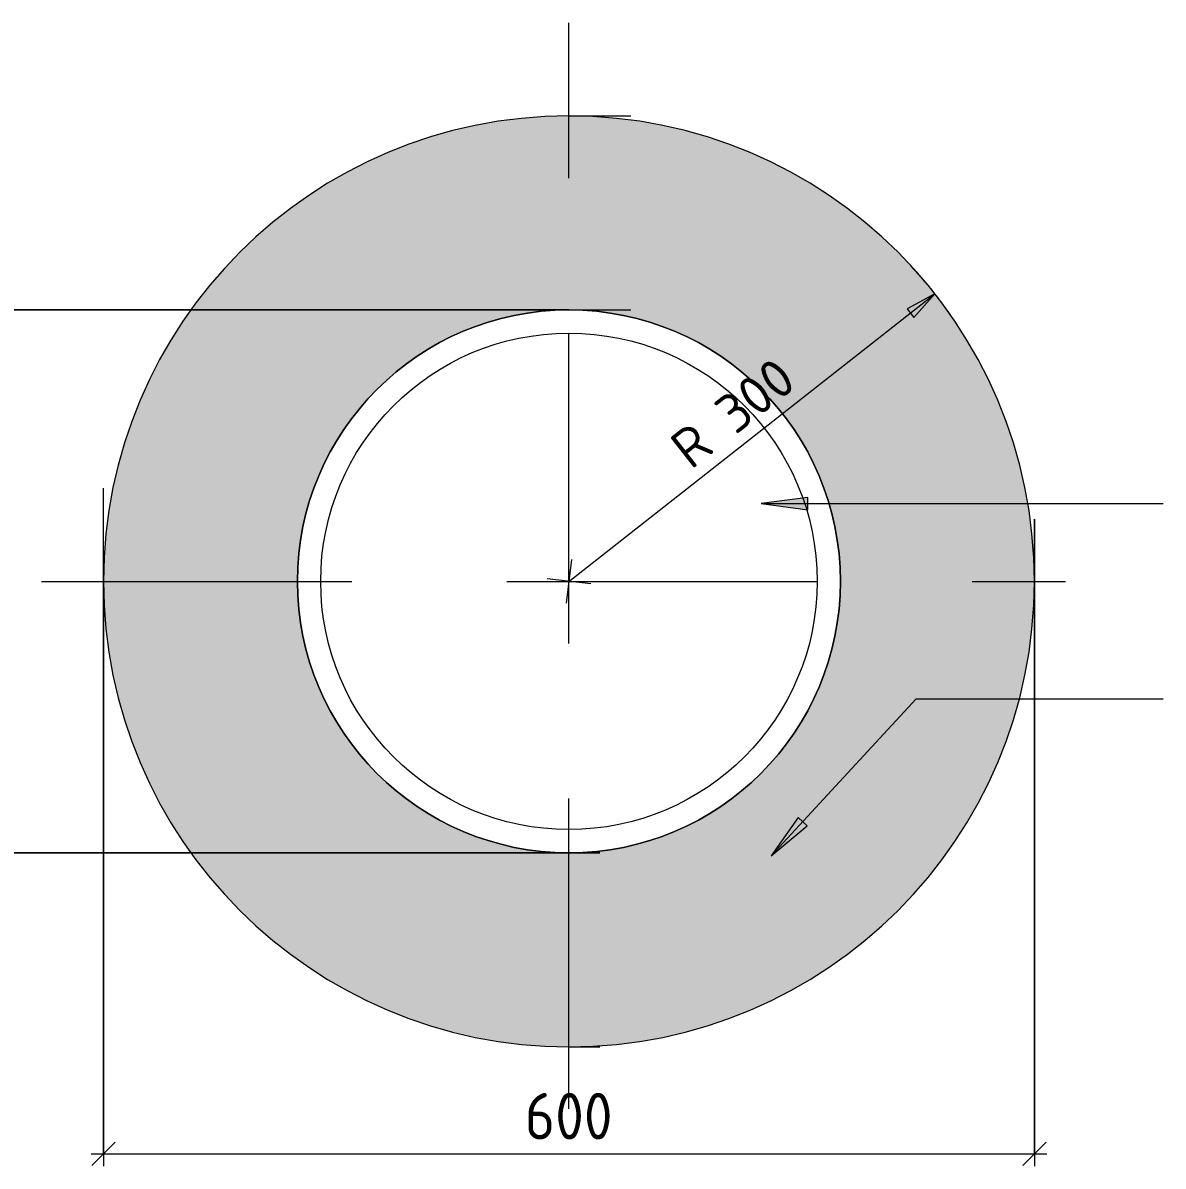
# Model space of a CAD drawing. Header units: millimetres. Extents: x 81469 to 281789, y -8553 to 29000.
# Drawn here: x 280098 to 280833, y 2331 to 3068 of the extents above; entities that cross this region are included whole.
import ezdxf

# ---------------------------------------------------------------- set-up
doc = ezdxf.new("R2010")
doc.units = ezdxf.units.MM
doc.linetypes.add('ADSK_Штрих_ш2 п1', pattern=[300, 200, -100])
for name, color, linetype, lineweight in [('A-ANNO-DIMS', 7, 'Continuous', 9), ('A-ANNO-DIMS-10', 7, 'Continuous', 9), ('A-DETL', 7, 'Continuous', 9), ('A-DETL-1', 7, 'ADSK_Штрих_ш2 п1', 9), ('G-ANNO-TEXT', 7, 'Continuous', 9)]:
    doc.layers.add(name, color=color, linetype=linetype, lineweight=lineweight)
doc.layers.add('A-DETL-GENF-7', color=7, linetype='Continuous', lineweight=9, true_color=0xf2dc97)
doc.styles.add('ISOCPEUR_5', font='isocpeur.ttf', dxfattribs={"width": 0.9, "height": 30})
doc.styles.add('ISOCPEUR_6', font='isocpeur.ttf', dxfattribs={"height": 25})
doc.dimstyles.new('ISO-2_5_1_0K_БОЛЬШОЙ', dxfattribs={"dimscale": 304.8, "dimtxt": 24.899529, "dimasz": 0.065617, "dimexe": 0.07874, "dimexo": 0, "dimgap": 0, "dimtad": 1, "dimjust": 3, "dimdec": 0, "dimzin": 0, "dimdsep": 46, "dimtxsty": 'ISOCPEUR_6', "dimsah": 1, "dimcen": 0.09, "dimazin": 0, "dimtfac": 1, "dimtdec": 4, "dimtix": 1, "dimtmove": 0, "dimatfit": 2, "dimfxl": 1, "dimtvp": 1, "dimtolj": 1, "dimtzin": 0, "dimarcsym": 2})
doc.dimstyles.new('ISO-3_0', dxfattribs={"dimscale": 304.8, "dimtxt": 29.879435, "dimasz": 0.049213, "dimexe": 0.026247, "dimexo": 0, "dimgap": 0, "dimtad": 1, "dimdec": 0, "dimrnd": 10, "dimzin": 0, "dimdsep": 46, "dimtxsty": 'ISOCPEUR_5', "dimblk1": 'OBLIQUE', "dimblk2": 'OBLIQUE', "dimsah": 1, "dimcen": 0.09, "dimdle": 0.026247, "dimazin": 0, "dimtfac": 1, "dimtdec": 4, "dimtix": 1, "dimtmove": 0, "dimatfit": 3, "dimfxl": 1, "dimtvp": 1, "dimtolj": 1, "dimtzin": 0, "dimarcsym": 2})

# ---------------------------------------------------------------- blocks, each defined once
blk = doc.blocks.new('DIMBLOCK73-Выкрас на потолке около светильника ЛК')
at = {"layer": 'A-ANNO-DIMS-10', "lineweight": 20}
for p, q in [((280056.8, 2882.81), (280049.3, 2890.31)), ((280056.8, 2882.81), (280064.3, 2875.31)), ((280056.8, 2532.81), (280049.3, 2540.31)), ((280056.8, 2532.81), (280064.3, 2525.31))]:
    blk.add_line(p, q, dxfattribs=at)
at = {"layer": 'A-ANNO-DIMS-10'}
for p, q in [((280056.8, 2524.81), (280056.8, 2890.81)), ((280450.02, 2882.81), (280048.8, 2882.81)), ((280056.8, 2882.81), (280450.02, 2882.81)), ((280470.02, 2532.81), (280048.8, 2532.81)), ((280056.8, 2532.81), (280470.02, 2532.81))]:
    blk.add_line(p, q, dxfattribs=at)
at = {"layer": 'A-ANNO-DIMS-10', "color": 0, "insert": (280017.61, 2679.37), "char_height": 30, "width": 68.263, "attachment_point": 1, "rotation": 90, "line_spacing_factor": 1.149209, "style": 'ISOCPEUR_5'}
blk.add_mtext('350', dxfattribs=at)
blk = doc.blocks.new('_Oblique')
at = {"color": 0, "linetype": 'ByBlock', "lineweight": -2}
blk.add_line((-0.5, -0.5), (0.5, 0.5), dxfattribs=at)
blk = doc.blocks.new('DIMBLOCK74-Выкрас на потолке около светильника ЛК')
at = {"layer": 'A-ANNO-DIMS-10'}
for p, q in [((280750.02, 2747.81), (280750.02, 2330.89)), ((280750.02, 2338.89), (280750.02, 2747.81)), ((280150.02, 2707.81), (280150.02, 2330.89)), ((280150.02, 2338.89), (280150.02, 2707.81)), ((280142.02, 2338.89), (280758.02, 2338.89))]:
    blk.add_line(p, q, dxfattribs=at)
at = {"layer": 'A-ANNO-DIMS-10', "lineweight": 20}
for p, q in [((280150.02, 2338.89), (280157.52, 2346.39)), ((280750.02, 2338.89), (280757.52, 2346.39)), ((280150.02, 2338.89), (280142.52, 2331.39)), ((280750.02, 2338.89), (280742.52, 2331.39))]:
    blk.add_line(p, q, dxfattribs=at)
at = {"layer": 'A-ANNO-DIMS-10', "color": 0, "insert": (280421.58, 2378.08), "char_height": 30, "width": 68.263, "attachment_point": 1, "line_spacing_factor": 1.149209, "style": 'ISOCPEUR_5'}
blk.add_mtext('600', dxfattribs=at)
blk = doc.blocks.new('DIMBLOCK75-Выкрас на потолке около светильника ЛК')
at = {"layer": 'A-ANNO-DIMS-10'}
blk.add_hatch(color=256, dxfattribs=at).paths.add_polyline_path([(280685.96, 2893.11), (280668.05, 2883.53), (280672.41, 2877.98)])
for p, q in [((280450.02, 2707.81), (280685.96, 2893.11)), ((280685.96, 2893.11), (280668.05, 2883.53)), ((280672.41, 2877.98), (280685.96, 2893.11)), ((280668.05, 2883.53), (280672.41, 2877.98)), ((280451.71, 2721.85), (280448.33, 2693.77)), ((280464.06, 2706.12), (280435.98, 2709.5))]:
    blk.add_line(p, q, dxfattribs=at)
blk.add_arc((280450.02, 2707.81), 300, 33.56187, 42.7292, dxfattribs=at)
at = {"layer": 'A-ANNO-DIMS-10', "color": 0, "insert": (280513.17, 2798.93), "char_height": 25, "width": 105.7272, "attachment_point": 1, "rotation": 38.14553, "line_spacing_factor": 1.149209, "style": 'ISOCPEUR_6'}
blk.add_mtext('R 300', dxfattribs=at)

msp = doc.modelspace()

# ---------------------------------------------------------------- hatches: boundary and pattern name
at = {"layer": 'A-DETL-GENF-7'}
h = msp.add_hatch(color=256, dxfattribs=at)
h.paths.add_polyline_path([(280450.02, 2407.81), (280469.61, 2408.46), (280489.21, 2410.39), (280508.55, 2413.57), (280527.64, 2418.03), (280546.48, 2423.75), (280564.83, 2430.64), (280582.68, 2438.74), (280600.04, 2448.02), (280616.69, 2458.37), (280632.62, 2469.79), (280647.84, 2482.28), (280662.15, 2495.68), (280675.55, 2509.99), (280688.04, 2525.21), (280699.46, 2541.14), (280709.81, 2557.79), (280719.09, 2575.15), (280727.19, 2593), (280734.08, 2611.35), (280739.8, 2630.19), (280744.26, 2649.28), (280747.44, 2668.54), (280749.36, 2688.05), (280750.02, 2707.81), (280749.36, 2727.57), (280747.44, 2747.08), (280744.26, 2766.34), (280739.8, 2785.42), (280734.08, 2804.26), (280727.19, 2822.61), (280719.09, 2840.47), (280709.81, 2857.83), (280699.46, 2874.48), (280688.04, 2890.41), (280675.55, 2905.63), (280662.15, 2919.94), (280647.84, 2933.34), (280632.62, 2945.83), (280616.69, 2957.25), (280600.04, 2967.59), (280582.68, 2976.88), (280564.83, 2984.97), (280546.48, 2991.87), (280527.64, 2997.59), (280508.55, 3002.04), (280489.21, 3005.23), (280469.61, 3007.16), (280450.02, 3007.81), (280430.43, 3007.16), (280410.84, 3005.23), (280391.5, 3002.04), (280372.41, 2997.59), (280353.57, 2991.87), (280335.22, 2984.97), (280317.36, 2976.88), (280300, 2967.59), (280283.35, 2957.25), (280267.42, 2945.83), (280252.2, 2933.34), (280237.89, 2919.94), (280224.5, 2905.63), (280212.01, 2890.41), (280200.58, 2874.48), (280190.24, 2857.83), (280180.96, 2840.47), (280172.86, 2822.61), (280165.96, 2804.26), (280160.25, 2785.42), (280155.79, 2766.34), (280152.61, 2747.08), (280150.69, 2727.57), (280150.02, 2707.81), (280150.69, 2688.05), (280152.61, 2668.54), (280155.79, 2649.28), (280160.25, 2630.19), (280165.96, 2611.35), (280172.86, 2593), (280180.96, 2575.15), (280190.24, 2557.79), (280200.58, 2541.14), (280212.01, 2525.21), (280224.5, 2509.99), (280237.89, 2495.68), (280252.2, 2482.28), (280267.42, 2469.79), (280283.35, 2458.37), (280300, 2448.02), (280317.36, 2438.74), (280335.22, 2430.64), (280353.57, 2423.75), (280372.41, 2418.03), (280391.5, 2413.57), (280410.84, 2410.39), (280430.43, 2408.46)])
h.paths.add_polyline_path([(280450.02, 2532.81), (280434.81, 2533.49), (280419.6, 2535.49), (280404.73, 2538.77), (280390.21, 2543.36), (280376.04, 2549.23), (280362.52, 2556.25), (280349.69, 2564.45), (280337.51, 2573.79), (280326.28, 2584.06), (280316, 2595.3), (280306.66, 2607.47), (280298.47, 2620.31), (280291.45, 2633.82), (280285.58, 2648), (280280.99, 2662.52), (280277.72, 2677.27), (280275.73, 2692.37), (280275.02, 2707.81), (280275.73, 2723.25), (280277.72, 2738.35), (280280.99, 2753.1), (280285.58, 2767.62), (280291.45, 2781.8), (280298.47, 2795.31), (280306.66, 2808.14), (280316, 2820.32), (280326.28, 2831.55), (280337.51, 2841.83), (280349.69, 2851.17), (280362.52, 2859.36), (280376.04, 2866.38), (280390.21, 2872.25), (280404.73, 2876.85), (280419.6, 2880.13), (280434.81, 2882.13), (280450.04, 2882.81), (280465.23, 2882.13), (280480.45, 2880.13), (280495.32, 2876.85), (280509.83, 2872.25), (280524.01, 2866.38), (280537.52, 2859.36), (280550.36, 2851.17), (280562.53, 2841.83), (280573.77, 2831.55), (280584.04, 2820.32), (280593.38, 2808.14), (280601.58, 2795.31), (280608.6, 2781.8), (280614.47, 2767.62), (280619.06, 2753.1), (280622.33, 2738.35), (280624.31, 2723.25), (280625.02, 2707.81), (280624.31, 2692.37), (280622.33, 2677.27), (280619.06, 2662.52), (280614.47, 2648), (280608.6, 2633.82), (280601.58, 2620.31), (280593.38, 2607.47), (280584.04, 2595.3), (280573.77, 2584.06), (280562.53, 2573.79), (280550.36, 2564.45), (280537.52, 2556.25), (280524.01, 2549.23), (280509.83, 2543.36), (280495.32, 2538.77), (280480.45, 2535.49), (280465.23, 2533.49), (280450.04, 2532.81)])
at = {"layer": 'G-ANNO-TEXT'}
for points in [[(280573.99, 2757.9), (280603.99, 2753.95), (280603.99, 2761.85)], [(280580.31, 2530.97), (280603.59, 2550.3), (280597.79, 2555.67)]]:
    msp.add_hatch(color=256, dxfattribs=at).paths.add_polyline_path(points)

# ---------------------------------------------------------------- linework, layer by layer
at = {"layer": 'A-DETL'}
for radius in [175, 160]:
    msp.add_circle((280450.02, 2707.81), radius, dxfattribs=at)
for radius, start, end in [(300, 0, 180), (175, 0, 180), (300, 180, 360), (175, 180, 0)]:
    msp.add_arc((280450.02, 2707.81), radius, start, end, dxfattribs=at)
at = {"layer": 'A-DETL-1'}
for p, q in [((280450.02, 2367.81), (280450.02, 3067.81)), ((280450.02, 3007.81), (280490.02, 3007.81)), ((280450.02, 2882.81), (280490.02, 2882.81)), ((280150.02, 2707.81), (280150.02, 2767.81)), ((280750.02, 2707.81), (280750.02, 2747.81)), ((280110.02, 2707.81), (280770.02, 2707.81)), ((280450.02, 2532.81), (280470.02, 2532.81)), ((280450.02, 2407.81), (280470.02, 2407.81))]:
    msp.add_line(p, q, dxfattribs=at)
at = {"layer": 'G-ANNO-TEXT'}
for p, q in [((280603.99, 2761.85), (280573.99, 2757.9)), ((280573.99, 2757.9), (280603.99, 2753.95)), ((280573.99, 2757.9), (280833.01, 2757.9)), ((280603.99, 2753.95), (280603.99, 2761.85)), ((280580.31, 2530.97), (280673.88, 2632.07)), ((280673.88, 2632.07), (280833.01, 2632.07)), ((280597.79, 2555.67), (280580.31, 2530.97)), ((280580.31, 2530.97), (280603.59, 2550.3)), ((280603.59, 2550.3), (280597.79, 2555.67))]:
    msp.add_line(p, q, dxfattribs=at)

# ---------------------------------------------------------------- dimensions: what is measured, and where the dimension line sits
at = {"layer": 'A-ANNO-DIMS'}
dim = msp.add_radius_dim(center=(280450.02, 2707.81), mpoint=(280685.96, 2893.11), dimstyle='ISO-2_5_1_0K_БОЛЬШОЙ', override={"dimpost": 'R<>'}, dxfattribs=at)
dim.commit()
dim.dimension.update_dxf_attribs({"geometry": 'DIMBLOCK75-Выкрас на потолке около светильника ЛК', "text_midpoint": (280552.4, 2804.11)})
dim = msp.add_linear_dim(base=(280056.8, 2882.81), p1=(280470.02, 2532.81), p2=(280450.02, 2882.81), angle=90, dimstyle='ISO-3_0', override={"dimpost": '<>', "dimfxl": 350.570963}, dxfattribs=at)
dim.commit()
dim.dimension.update_dxf_attribs({"geometry": 'DIMBLOCK73-Выкрас на потолке около светильника ЛК', "text_midpoint": (280041.8, 2707.81)})
dim = msp.add_linear_dim(base=(280750.02, 2338.89), p1=(280150.02, 2707.81), p2=(280750.02, 2747.81), dimstyle='ISO-3_0', override={"dimpost": '<>', "dimfxl": 601.331855}, dxfattribs=at)
dim.commit()
dim.dimension.update_dxf_attribs({"geometry": 'DIMBLOCK74-Выкрас на потолке около светильника ЛК', "text_midpoint": (280450.02, 2353.89)})

doc.saveas('drawing.dxf')
